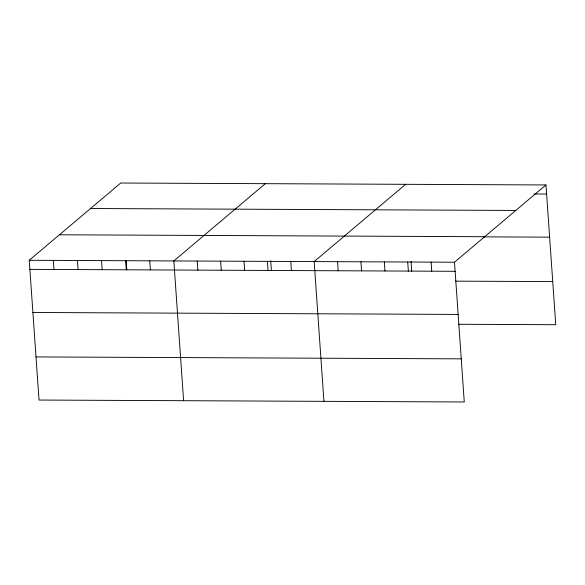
<?xml version="1.0" encoding="UTF-8"?>
<svg xmlns="http://www.w3.org/2000/svg" width="585" height="585" viewBox="0 0 585 585"><rect width="100%" height="100%" fill="white"/><g stroke="black" fill="none" stroke-linecap="round" stroke-linejoin="round"><path stroke-width="0.88" d="M545.973 184.955L454.494 262.219L464.271 401.983L39.027 400.045L29.25 260.281L120.729 183.017L545.973 184.955L555.75 324.719L458.596 324.273M265.312 183.675L173.833 260.939L183.61 400.703M405.646 184.312L314.167 261.583L323.936 401.347M534.017 193.971L546.609 194.03M90.543 208.516L515.787 210.446M59.436 234.782L484.687 236.72M483.963 236.859L549.629 237.159M29.25 260.281L454.494 262.219M29.886 269.363L455.13 271.294M455.583 281.151L552.737 281.59M32.899 312.485L458.143 314.423M36.007 356.923L461.251 358.854M431.108 262.109L431.745 271.191M411.036 261.4L411.723 271.177M407.716 262.007L408.352 271.082M384.33 261.897L384.967 270.979M360.938 261.795L361.574 270.87M337.552 261.685L338.188 270.76M290.774 261.473L291.41 270.548M270.709 260.764L271.389 270.541M267.389 261.363L268.025 270.445M243.996 261.261L244.632 270.336M220.611 261.151L221.247 270.233M197.218 261.049L197.854 270.124M149.738 260.83L150.374 269.912M126.184 260.99L126.806 269.882M125.636 260.72L126.272 269.802M101.541 260.61L102.178 269.692M77.447 260.5L78.076 269.583M53.345 260.391L53.981 269.473"/></g></svg>
